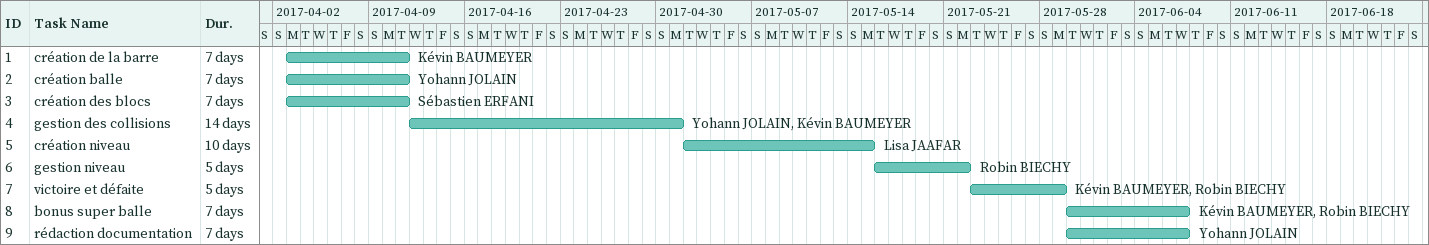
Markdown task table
| ID | Task | Duration | Start | Finish | Resources |
|---|---|---|---|---|---|
| 1 | création de la barre | 7d | 2017-04-03 | 2017-04-11 | Kévin BAUMEYER |
| 2 | création balle | 7d | 2017-04-03 | 2017-04-11 | Yohann JOLAIN |
| 3 | création des blocs | 7d | 2017-04-03 | 2017-04-11 | Sébastien ERFANI |
| 4 | gestion des collisions | 14d | 2017-04-12 | 2017-05-01 | Yohann JOLAIN, Kévin BAUMEYER |
| 5 | création niveau | 10d | 2017-05-02 | 2017-05-15 | Lisa JAAFAR |
| 6 | gestion niveau | 5d | 2017-05-16 | 2017-05-22 | Robin BIECHY |
| 7 | victoire et défaite | 5d | 2017-05-23 | 2017-05-29 | Kévin BAUMEYER, Robin BIECHY |
| 8 | bonus super balle | 7d | 2017-05-30 | 2017-06-07 | Kévin BAUMEYER, Robin BIECHY |
| 9 | rédaction documentation | 7d | 2017-05-30 | 2017-06-07 | Yohann JOLAIN |
